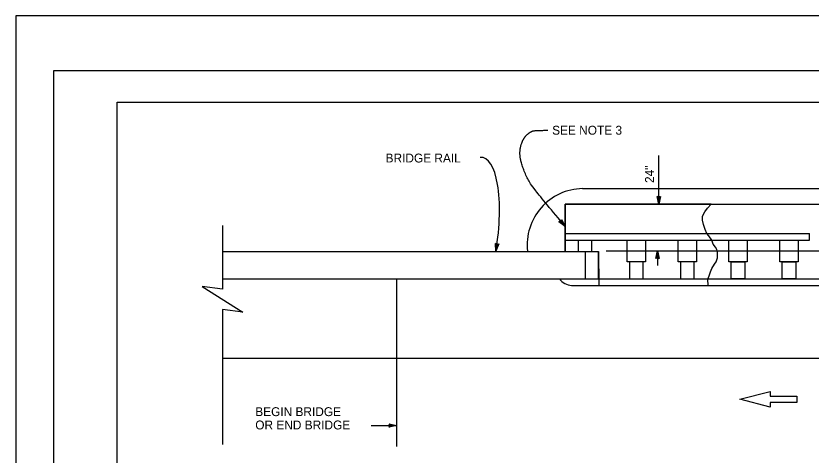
# Model space of a CAD drawing. Extents: x -893 to 867, y -474 to 712.
# Drawn here: x -893 to -266, y 365 to 712 of the extents above; entities that cross this region are included whole.
import ezdxf

# ---------------------------------------------------------------- set-up
doc = ezdxf.new("R2010")
doc.units = 0
for name, color, linetype in [('11 Undefined', 7, 'Continuous'), ('border_PLOTTING-ELEMENTS', 7, 'Continuous'), ('border_rw_22x34_Cut_Lines', 7, 'Continuous'), ('border_SHEET', 7, 'Continuous'), ('pp_PRESENTATION', 7, 'Continuous'), ('rd_ETW', 7, 'Continuous'), ('tcd_RAILING', 7, 'Continuous'), ('tcd_RAILING-anno', 7, 'Continuous')]:
    doc.layers.add(name, color=color, linetype=linetype)

msp = doc.modelspace()

# ---------------------------------------------------------------- linework, layer by layer
at = {"layer": '11 Undefined'}
for points in [[(-460.21, 526.08), (-433.71, 526.08), (-433.57, 499.15), (-347.22, 499.27), (-347.23, 500.17), (-347.23, 500.52), (-347.58, 502.96), (-347.58, 504.36), (-346.53, 506.8), (-345.48, 509.94), (-344.44, 512.73), (-342.35, 516.21), (-340.95, 517.96), (-339.91, 521.09), (-339.91, 523.19), (-339.91, 525.63), (-340.61, 527.72), (-341.65, 529.46), (-343.39, 531.9), (-344.44, 535.04), (-346.88, 538.53), (-348.27, 540.27), (-349.67, 543.41), (-351.06, 547.25), (-351.76, 550.73), (-351.76, 553.87), (-350.01, 557.36), (-347.92, 560.15), (-344.97, 563.3), (-460.21, 563.51), (-460.21, 526.08)], [(-411.12, 535.15), (-396.72, 535.15), (-396.72, 517.96), (-411.12, 517.96), (-411.12, 535.15)], [(-371.02, 535.15), (-356.62, 535.15), (-356.62, 517.96), (-371.02, 517.96), (-371.02, 535.15)]]:
    msp.add_lwpolyline(points, dxfattribs=at)
at = {"layer": 'border_PLOTTING-ELEMENTS'}
for points in [[(-893.45, -474.04), (866.55, -474.04), (866.55, 711.96), (-893.45, 711.96)], [(-863.45, 668.96), (836.55, 668.96), (836.55, -431.04), (-863.45, -431.04)]]:
    msp.add_lwpolyline(points, close=True, dxfattribs=at)
at = {"layer": 'border_rw_22x34_Cut_Lines'}
msp.add_lwpolyline([(-863.45, 668.96), (836.55, 668.96), (836.55, -431.04), (-863.45, -431.04)], close=True, dxfattribs=at)
at = {"layer": 'border_SHEET'}
for p, q in [((-813.45, 643.96), (811.55, 643.96)), ((-813.45, -406.04), (-813.45, 643.96))]:
    msp.add_line(p, q, dxfattribs=at)
at = {"layer": 'pp_PRESENTATION'}
for p, q in [((-322.43, 409.47), (-298.52, 415.61)), ((-298.52, 415.61), (-298.52, 411.97)), ((-298.53, 403.33), (-322.43, 409.47)), ((-298.52, 411.97), (-277.43, 411.97)), ((-277.43, 411.97), (-277.43, 409.47)), ((-277.43, 409.47), (-277.43, 406.97)), ((-277.43, 406.97), (-298.53, 406.97)), ((-298.53, 406.97), (-298.53, 403.33))]:
    msp.add_line(p, q, dxfattribs=at)
at = {"layer": 'rd_ETW'}
msp.add_line((-730.43, 442.04), (308.7, 442.04), dxfattribs=at)
at = {"layer": 'tcd_RAILING'}
for p, q in [((-446.47, 575.71), (308.7, 575.71)), ((-460.21, 526.08), (-460.21, 563.51)), ((-460.21, 563.51), (308.7, 563.51)), ((-730.43, 546.5), (-730.43, 496.38)), ((-460.21, 540.32), (-267.45, 540.32)), ((-267.45, 535.15), (-267.45, 540.32)), ((-460.21, 535.15), (-411.12, 535.15)), ((-449.81, 535.15), (-449.81, 526.08)), ((-439.42, 535.15), (-439.42, 526.08)), ((-396.72, 535.15), (-371.02, 535.15)), ((-356.62, 535.15), (-267.45, 535.15)), ((-730.43, 526.08), (-433.71, 526.08)), ((-444.25, 526.08), (-444.25, 504.43)), ((-433.71, 504.54), (-433.71, 526.08)), ((-427.75, 526.56), (-176.25, 526.56)), ((-730.43, 504.43), (308.7, 504.43)), ((-605.92, 504.43), (-433.71, 504.43)), ((-593.1, 504.43), (-593.1, 372.22)), ((-455.06, 499.26), (308.7, 499.26)), ((-730.43, 480.37), (-730.43, 373.89))]:
    msp.add_line(p, q, dxfattribs=at)
for points in [[(-411.12, 535.15), (-396.72, 535.15), (-396.72, 517.96), (-411.12, 517.96)], [(-371.02, 535.15), (-356.62, 535.15), (-356.62, 517.96), (-371.02, 517.96)], [(-330.91, 535.15), (-316.52, 535.15), (-316.52, 517.96), (-330.91, 517.96)], [(-290.81, 535.15), (-276.42, 535.15), (-276.42, 517.96), (-290.81, 517.96)], [(-329.14, 517.96), (-318.3, 517.96), (-318.3, 504.43), (-329.14, 504.43)], [(-289.04, 517.96), (-278.19, 517.96), (-278.19, 504.43), (-289.04, 504.43)]]:
    msp.add_lwpolyline(points, close=True, dxfattribs=at)
for points in [[(-409.34, 517.96), (-409.34, 504.43), (-398.5, 504.43), (-398.5, 517.96), (-409.34, 517.96)], [(-369.24, 517.96), (-369.24, 504.43), (-358.4, 504.43), (-358.4, 517.96), (-369.24, 517.96)], [(-730.43, 496.38), (-746.44, 498.47), (-714.55, 478.3), (-730.43, 480.37)]]:
    msp.add_lwpolyline(points, dxfattribs=at)
for centre, radius, start, end in [((-445.68, 531.26), 44.45, 91.01689, 186.34248), ((-453.78, 513.58), 14.27, 219.8822, 264.8371)]:
    msp.add_arc(centre, radius, start, end, dxfattribs=at)
at = {"layer": 'tcd_RAILING-anno'}
for p, q in [((-386.32, 563.51), (-386.32, 601.92)), ((-387.65, 569.51), (-387.65, 569.51)), ((-384.98, 569.51), (-384.98, 569.51)), ((-386.32, 563.51), (-386.32, 563.51)), ((-465.04, 549.57), (-465.04, 549.57)), ((-463, 551.29), (-463, 551.29)), ((-460.17, 545.84), (-460.17, 545.84)), ((-395.67, 535.09), (-379.78, 535.09)), ((-515.07, 532.45), (-515.07, 532.45)), ((-512.44, 532.03), (-512.44, 532.03)), ((-514.72, 526.32), (-514.72, 526.32)), ((-387.3, 526.56), (-387.3, 514.96)), ((-387.3, 526.56), (-387.3, 526.56)), ((-388.64, 520.56), (-388.64, 520.56)), ((-385.97, 520.56), (-385.97, 520.56)), ((-599.1, 390.04), (-599.1, 390.04)), ((-613.27, 388.7), (-593.1, 388.7)), ((-599.1, 387.37), (-599.1, 387.37)), ((-593.1, 388.7), (-593.1, 388.7))]:
    msp.add_line(p, q, dxfattribs=at)
for points in [[(-384.98, 569.51), (-386.32, 563.51), (-387.65, 569.51), (-387.29, 569.3), (-386.32, 564.9), (-385.33, 569.3), (-385.68, 569.09), (-386.31, 566.27), (-386.94, 569.08), (-386.58, 568.87), (-386.31, 567.66), (-386.04, 568.88), (-386.32, 568.71), (-387.65, 569.51), (-386.32, 568.71)], [(-463, 551.29), (-460.17, 545.84), (-465.04, 549.57), (-464.63, 549.64), (-461.06, 546.9), (-463.13, 550.9), (-463.27, 550.51), (-461.94, 547.95), (-464.23, 549.7), (-463.82, 549.77), (-462.83, 549.01), (-463.4, 550.12), (-463.51, 549.82), (-465.04, 549.57), (-463.51, 549.82)], [(-512.44, 532.03), (-514.72, 526.32), (-515.07, 532.45), (-514.76, 532.18), (-514.5, 527.69), (-512.82, 531.87), (-513.21, 531.72), (-514.27, 529.04), (-514.44, 531.92), (-514.13, 531.65), (-514.05, 530.41), (-513.59, 531.57), (-513.89, 531.45), (-515.07, 532.45), (-513.89, 531.45)], [(-388.64, 520.56), (-387.3, 526.56), (-385.97, 520.56), (-386.32, 520.77), (-387.29, 525.17), (-388.28, 520.77), (-387.93, 520.98), (-387.3, 523.8), (-386.68, 520.99), (-387.03, 521.2), (-387.3, 522.41), (-387.57, 521.19), (-387.3, 521.36), (-385.97, 520.56), (-387.3, 521.36)], [(-599.1, 390.04), (-593.1, 388.7), (-599.1, 387.37), (-598.88, 387.73), (-594.49, 388.7), (-598.88, 389.69), (-598.67, 389.33), (-595.86, 388.7), (-598.67, 388.08), (-598.46, 388.44), (-597.24, 388.71), (-598.46, 388.98), (-598.3, 388.7), (-599.1, 387.37), (-598.3, 388.7)]]:
    msp.add_lwpolyline(points, close=True, dxfattribs=at)
msp.add_ellipse((-537.99, 528.03), major_axis=(-12.39, -72.24), ratio=0.317014, start_param=1.601468, end_param=3.214291, dxfattribs=at)
msp.add_open_spline([(-460.17, 545.84), (-483.55, 573.67), (-490.4, 584.16), (-494.84, 595.86), (-496.04, 603.13), (-495.24, 609.99), (-492.01, 616.84), (-487.58, 620.48), (-484.35, 621.69), (-473.87, 621.69)], degree=2, dxfattribs=at)

# ---------------------------------------------------------------- texts
for s, p in [('SEE NOTE 3', (-470.39, 618.25)), ('BRIDGE RAIL', (-601.78, 596.31)), ('BEGIN BRIDGE', (-704.61, 396.21)), ('OR END BRIDGE', (-704.61, 385.71))]:
    msp.add_text(s, height=7, dxfattribs=at).set_placement(p)
msp.add_text('24"', height=7, rotation=90, dxfattribs=at).set_placement((-390.11, 580.12))

doc.saveas('drawing.dxf')
